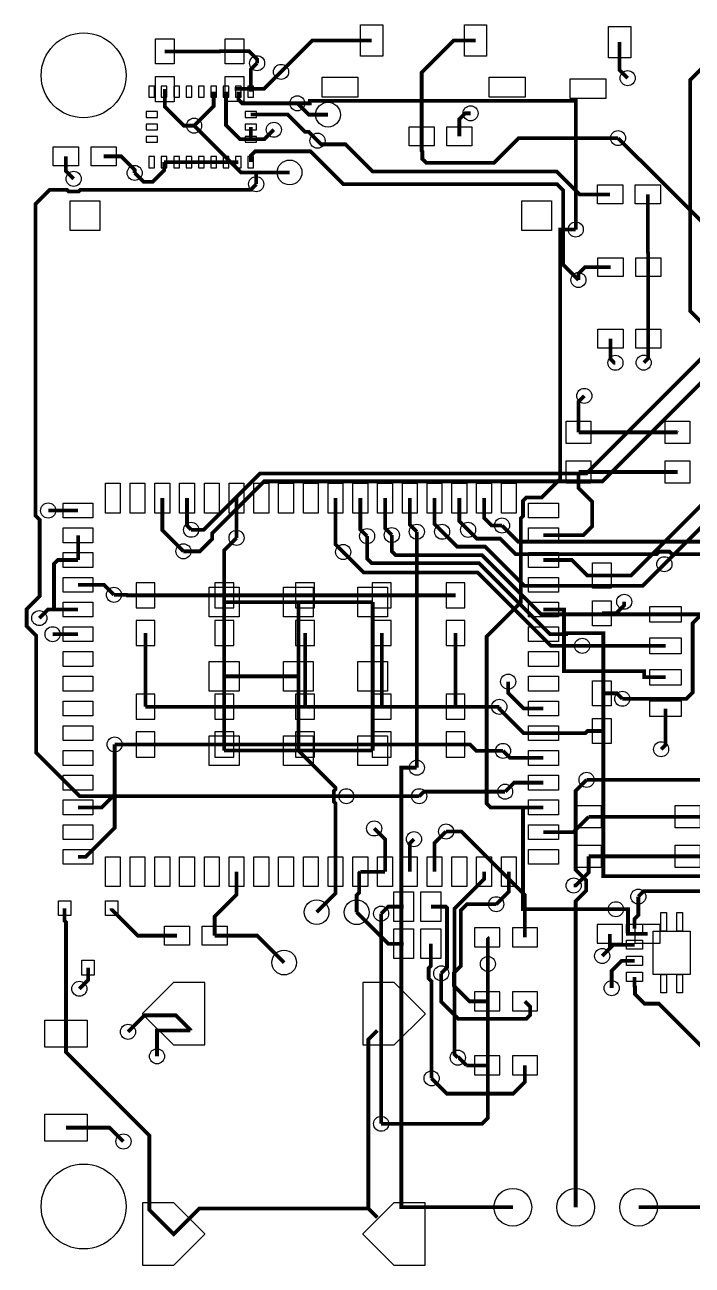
# Model space of a CAD drawing. Extents: x -993 to 993, y -993 to 985.
# Drawn here: x -993 to 68, y -993 to 980 of the extents above; entities that cross this region are included whole.
import ezdxf

# ---------------------------------------------------------------- set-up
doc = ezdxf.new("R2010")
doc.units = 0
for name, color, linetype in [('ETCH_BOTTOM', 2, 'CONTINUOUS'), ('ETCH_TOP', 80, 'CONTINUOUS'), ('PAD_BOTTOM', 2, 'CONTINUOUS'), ('PAD_TOP', 80, 'CONTINUOUS')]:
    doc.layers.add(name, color=color, linetype=linetype)

msp = doc.modelspace()

# ---------------------------------------------------------------- linework, layer by layer
at = {"layer": 'ETCH_BOTTOM', "const_width": 6}
for points in [[(-624, 919.36), (-634.05, 909.31), (-634.05, 874.19)], [(-724.23, 820.04), (-693.1, 851.17), (-693.1, 874.19)], [(-634.05, 798.4), (-650.91, 798.4), (-673.42, 820.91), (-673.42, 874.19)], [(-653.73, 874.19), (-653.73, 861.62), (-647.73, 855.62), (-580.04, 855.62)], [(-580.04, 855.62), (-560.04, 855.62)], [(-560.04, 855.62), (-540.04, 855.62), (-540.04, 859.67), (-117.15, 859.67), (-117.15, 654.65)], [(-527.93, 796.12), (-542.08, 810.27), (-547.8, 810.27), (-575.31, 837.78), (-634.05, 837.78)], [(-634.05, 798.4), (-634.05, 818.09)], [(-597.35, 813.54), (-612.49, 798.4), (-634.05, 798.4)], [(105.04, 512.98), (105.04, 645.32), (-49.92, 800.28)], [(-112.97, 574.47), (-137.15, 598.65), (-137.15, 717.08), (-147.03, 726.96), (-487.06, 726.96), (-539.19, 779.09), (-627.25, 779.09), (-634.05, 772.29), (-634.05, 761.99)], [(-771.85, 761.99), (-771.85, 748.78), (-790.01, 730.62), (-804.59, 730.62), (-818.74, 744.77)], [(-771.85, 761.99), (-752.16, 761.99)], [(-752.16, 761.99), (-732.48, 761.99)], [(-712.79, 761.99), (-732.48, 761.99)], [(-693.1, 761.99), (-712.79, 761.99)], [(-673.42, 761.99), (-693.1, 761.99)], [(-653.73, 761.99), (-673.42, 761.99)], [(-482.04, -247.13), (-905.97, -247.13), (-975.26, -177.84), (-975.26, 8.19), (-990.45, 23.38), (-990.45, 50.72), (-969.8, 71.37), (-969.8, 192.75), (-976.29, 199.24), (-976.29, 695.64), (-953.94, 717.99), (-926.59, 717.99), (-924.01, 715.41), (-907.43, 715.41), (-904.85, 717.99), (-634.4, 717.99), (-625.43, 726.96)], [(293.41, 633.37), (266.5, 633.37), (-100.5, 266.37), (-619.47, 266.37), (-708.91, 176.93), (-728.91, 176.93)], [(265.46, 594.49), (265.46, 594.1), (-74.62, 254.02), (-612.56, 254.02), (-695.63, 170.95), (-695.63, 161.98), (-714.93, 142.68), (-741.2, 142.68)], [(-288.41, 176.87), (-274.26, 162.72), (-237.47, 162.72), (-212.77, 138.02), (11.45, 138.02), (15.5, 142.07), (32.08, 142.07), (36.13, 138.02), (166.41, 138.02), (166.41, -86.26)], [(-234.52, 183.69), (-208.78, 157.95), (186.41, 157.95), (186.41, -356), (391.69, -356)], [(-449.02, 166.79), (-449.02, 130.78), (-441.87, 123.63), (-271.05, 123.63), (-158.21, 10.79), (-132.64, 10.79), (-132.64, 12.24), (-73.36, 12.24), (-73.36, -374.19), (341.62, -374.19), (341.62, -445.51), (560.59, -445.51)], [(82.96, 42.4), (-172.27, 42.4), (-266.37, 136.5), (-403.76, 136.5), (-409.76, 142.5), (-409.76, 168.48)], [(23.79, 122.07), (-10.4, 87.88), (-199.3, 87.88), (-261.44, 150.02), (-306.02, 150.02), (-329.81, 173.81)], [(-106.86, -7.76), (-156.64, -7.76), (-273.21, 108.81), (-454.35, 108.81), (-487.11, 141.57)], [(-851.63, 73.45), (-831.63, 73.45), (-830.82, 72.64), (-801.58, 72.64)], [(-676.26, 72.64), (-801.58, 72.64)], [(-547.69, 72.64), (-676.26, 72.64)], [(-425.75, 72.64), (-547.69, 72.64)], [(-308.36, 72.64), (-425.75, 72.64)], [(-43.16, -92.04), (58.76, -92.04), (68.81, -81.99), (68.81, 28.25), (82.96, 42.4)], [(-801.58, 12.64), (-801.58, -104.68)], [(-676.26, -104.68), (-676.26, 12.64)], [(-547.69, 12.64), (-547.69, -104.68)], [(-425.75, -104.68), (-425.75, 12.64)], [(-308.36, -104.68), (-308.36, 12.64)], [(-801.58, -104.68), (-676.26, -104.68)], [(-547.69, -104.68), (-676.26, -104.68)], [(-547.69, -104.68), (-425.75, -104.68)], [(-425.75, -104.68), (-308.36, -104.68)], [(-308.36, -104.68), (-285.36, -104.68), (-285.26, -104.78), (-238.81, -104.78)], [(-850.56, -164.68), (-801.58, -164.68)], [(-676.26, -164.68), (-801.58, -164.68)], [(-676.26, -164.68), (-547.69, -164.68)], [(-547.69, -164.68), (-425.75, -164.68)], [(-425.75, -164.68), (-308.36, -164.68)], [(-308.36, -164.68), (-285.36, -164.68), (-275.06, -174.98), (-232.96, -174.98)], [(-217.26, -901.16), (-394.53, -901.16), (-394.53, -201.67), (-369.98, -201.67)], [(-229.58, -239.85), (-358.93, -239.85), (-366.21, -247.13)], [(-117.26, -901.16), (-117.26, -414.26), (-100.51, -397.51), (-100.51, -380.93), (-117.26, -364.18), (-117.26, -238.25), (-100.01, -221)], [(-323.44, -303.29), (-298.93, -303.29), (-198.02, -404.2), (-198.02, -471.64)], [(-17.68, -406.9), (-8.97, -398.19), (105.17, -398.19), (184.99, -478.01), (184.99, -506.74)], [(-426.79, -433.94), (-426.79, -768.3)], [(-258.02, -573.43), (-286.02, -573.43), (-311.01, -548.44), (-311.01, -528.24), (-300.04, -517.27), (-300.04, -428.87), (-290.16, -418.99), (-243.73, -418.99)], [(-3.02, -466.18), (-34.02, -466.18), (-34.02, -426.9), (-53.37, -426.9)], [(-256.88, -514.02), (-256.88, -472.78), (-258.02, -471.64)], [(-75.14, -501.28), (-63.02, -489.16), (-63.02, -466.18)], [(-198.02, -573.43), (-189.8, -581.65), (-189.8, -595.38), (-195.8, -601.38), (-303.81, -601.38), (-331.11, -574.08), (-331.11, -528.97)], [(-304.72, -663.13), (-303.29, -663.13), (-290.94, -675.48)], [(-346.45, -696.02), (-322.01, -720.46), (-216.97, -720.46), (-198.02, -701.51), (-198.02, -675.48)], [(-290.99, -675.48), (-290.94, -675.48)], [(-290.94, -675.48), (-258.02, -675.48)]]:
    msp.add_lwpolyline(points, dxfattribs=at)
at = {"layer": 'ETCH_TOP', "const_width": 6}
for points in [[(-585.91, 905.58), (-535.99, 955.5), (-442, 955.5)], [(-276.64, 955.5), (-311.22, 955.5), (-362.28, 904.44), (-362.28, 803.14)], [(-75.66, 104.1), (-29.41, 104.1), (89.15, 222.66), (89.15, 500.58), (64.61, 525.12), (64.61, 892.45), (117.91, 945.75), (117.91, 953.03)], [(-34.58, 895.57), (-47.45, 908.44), (-47.45, 953.03)], [(-659.88, 938.44), (-682.88, 938.44), (-683.14, 938.18), (-770.77, 938.18)], [(-624, 919.36), (-624, 925.56), (-636.88, 938.44), (-659.88, 938.44)], [(-659.88, 878.44), (-613.05, 878.44), (-585.91, 905.58)], [(-770.77, 878.18), (-770.77, 850.18), (-740.63, 820.04), (-724.23, 820.04)], [(-539.85, 837.46), (-541.88, 837.46), (-560.04, 855.62)], [(-511.16, 837.46), (-539.85, 837.46)], [(-302.28, 803.14), (-302.28, 830.6), (-293.21, 839.67), (-284.44, 839.67)], [(-624.26, 745.55), (-649.74, 745.55), (-724.23, 820.04)], [(-527.93, 796.12), (-522.08, 790.27), (-483.47, 790.27), (-440.12, 746.92), (-147.62, 746.92), (-111.28, 710.58), (-62.5, 710.58)], [(-362.28, 803.14), (-362.28, 780.14), (-361.27, 779.13), (-361.27, 767.02), (-355.27, 761.02), (-247.13, 761.02), (-207.87, 800.28), (-49.92, 800.28)], [(-915.72, 735.41), (-928.17, 747.86), (-928.17, 771.16)], [(-818.74, 744.77), (-818.74, 749.73), (-840.17, 771.16), (-868.17, 771.16)], [(-625.43, 726.96), (-625.43, 744.38), (-624.26, 745.55)], [(-572.39, 745.55), (-624.26, 745.55)], [(-1.85, 594.75), (-1.85, 617.75), (-2.5, 618.4), (-2.5, 710.58)], [(-201.13, -264.91), (-252.81, -264.91), (-258.81, -258.91), (-258.81, 7.3), (-204.62, 61.49), (-204.62, 194.93), (-201.13, 198.42), (-201.13, 223.07), (-195.86, 228.34), (-171.21, 228.34), (-141.89, 257.66), (-141.89, 654.65), (-117.15, 654.65)], [(-112.97, 574.47), (-112.97, 584.48), (-102.7, 594.75), (-61.85, 594.75)], [(-1.85, 481), (-1.85, 594.75)], [(105.04, 512.98), (105.04, 492.98), (101.16, 489.1), (101.16, 242.86), (101.15, 242.85), (101.15, 199.43), (23.79, 122.07)], [(-54.08, 442.65), (-55.85, 442.65), (-61.85, 448.65), (-61.85, 481)], [(-9.1, 442.91), (-1.85, 450.16), (-1.85, 481)], [(-103.61, 390), (-112.8, 380.81), (-112.8, 331.93)], [(-112.8, 331.93), (44.68, 331.93)], [(45.27, 331.34), (44.68, 331.93)], [(-112.8, 268.93), (-112.8, 243.21), (-91.13, 221.54), (-91.13, 182.52), (-105.49, 168.16), (-168.51, 168.16)], [(44.68, 268.93), (-112.8, 268.93)], [(-100.01, -221), (98.65, -221), (104.65, -215), (104.65, 185.95), (113.15, 194.45), (113.15, 209.22), (127.27, 223.34), (127.27, 249.55)], [(-741.2, 142.68), (-774.81, 176.29), (-774.81, 227.22)], [(-735.44, 227.22), (-735.44, 183.46), (-728.91, 176.93)], [(-656.7, 164), (-656.7, 227.22)], [(-499.22, 227.22), (-499.22, 153.68), (-487.11, 141.57)], [(-459.85, 227.22), (-459.85, 177.62), (-449.02, 166.79)], [(-420.48, 227.22), (-420.48, 179.2), (-409.76, 168.48)], [(-381.11, 227.22), (-381.11, 184.94), (-369.98, 173.81)], [(-341.74, 227.22), (-341.74, 185.74), (-329.81, 173.81)], [(-302.37, 227.22), (-302.37, 190.83), (-288.41, 176.87)], [(-263, 227.22), (-263, 195.6), (-251.09, 183.69), (-234.52, 183.69)], [(-908.67, 207.53), (-956.29, 207.53)], [(-908.67, 168.16), (-908.67, 128.79)], [(-676.39, 61.86), (-676.39, 144.31), (-656.7, 164)], [(-369.98, -201.67), (-369.98, 173.81)], [(-944.97, 50.05), (-946.96, 52.04), (-946.96, 122.79), (-940.96, 128.79), (-908.67, 128.79)], [(-168.51, 128.79), (-123.35, 128.79), (-98.66, 104.1), (-75.66, 104.1)], [(-851.63, 73.45), (-867.6, 89.42), (-908.67, 89.42)], [(-676.39, -56.25), (-676.39, 61.86)], [(-676.39, 61.86), (-558.28, 61.86)], [(-440.16, 61.86), (-558.28, 61.86)], [(-558.28, 61.86), (-558.28, -56.25)], [(-440.16, 61.86), (-440.16, -56.25)], [(-75.66, 44.1), (-52.66, 44.1), (-40.04, 56.72), (-40.04, 62.4)], [(-970.45, 36.4), (-956.8, 50.05), (-944.97, 50.05)], [(-944.97, 50.05), (-908.67, 50.05)], [(25.61, -57.76), (-8.39, -57.76), (-8.39, -48.26), (-135.89, -48.26), (-135.89, 50.05), (-168.51, 50.05)], [(82.96, 42.4), (58.77, 42.4), (58.61, 42.24), (25.61, 42.24)], [(-908.67, 10.68), (-949.29, 10.68)], [(25.61, -7.76), (-106.86, -7.76)], [(-676.39, -56.25), (-558.28, -56.25)], [(-676.39, -56.25), (-676.39, -174.36)], [(-558.28, -56.25), (-558.28, -174.36)], [(-440.16, -56.25), (-440.16, -174.36)], [(-224.64, -64.74), (-224.64, -82.92), (-200.13, -107.43), (-168.51, -107.43)], [(-75.66, -83.36), (-51.84, -83.36), (-43.16, -92.04)], [(-238.81, -104.78), (-238.81, -108.12), (-200.13, -146.8), (-168.51, -146.8)], [(18.59, -172.38), (25.61, -165.36), (25.61, -107.76)], [(-168.51, -146.8), (-102.1, -146.8), (-98.66, -143.36), (-75.66, -143.36)], [(-850.56, -244.5), (-850.56, -164.68)], [(-558.28, -174.36), (-676.39, -174.36)], [(-499.22, -367.27), (-499.22, -258.24), (-502.04, -255.42), (-502.04, -238.84), (-499.22, -236.02), (-499.22, -233.42), (-558.28, -174.36)], [(-558.28, -174.36), (-440.16, -174.36)], [(-232.96, -174.98), (-221.77, -186.17), (-168.51, -186.17)], [(-168.51, -225.54), (-215.27, -225.54), (-229.58, -239.85)], [(-908.67, -343.65), (-896.86, -343.65), (-850.56, -297.35), (-850.56, -244.5)], [(-908.67, -264.91), (-870.97, -264.91), (-850.56, -244.5)], [(-366.21, -247.13), (-482.04, -247.13)], [(-201.13, -264.91), (-201.13, -426.9), (-53.37, -426.9)], [(-168.51, -264.91), (-201.13, -264.91)], [(-437.84, -298.35), (-420.48, -315.71), (-420.48, -367.27)], [(-168.51, -304.28), (-121.24, -304.28), (-96.68, -279.72)], [(60.8, -279.72), (-96.68, -279.72)], [(60.8, -279.72), (117.2, -279.72), (119.87, -282.39), (142.87, -282.39)], [(-374.53, -315.38), (-381.11, -321.96), (-381.11, -367.27)], [(-323.44, -303.29), (-341.74, -321.59), (-341.74, -367.27)], [(-120.51, -389.22), (-117.46, -389.22), (-96.68, -368.44), (-96.68, -342.72)], [(60.8, -342.72), (-96.68, -342.72)], [(142.87, -342.39), (119.87, -342.39), (119.54, -342.72), (60.8, -342.72)], [(-691.5, -469.04), (-691.5, -438.52), (-656.7, -403.72), (-656.7, -367.27)], [(-499.22, -367.27), (-499.22, -401.46), (-529.36, -431.6)], [(-465.66, -431.73), (-465.66, -404.56), (-461.63, -400.53), (-461.63, -369.05), (-459.85, -367.27)], [(-459.85, -367.27), (-420.48, -367.27)], [(-304.72, -663.13), (-309.92, -657.93), (-309.92, -426), (-263, -379.08), (-263, -367.27)], [(-223.63, -367.27), (-223.63, -398.89), (-243.73, -418.99)], [(-17.68, -406.9), (-17.68, -436.64), (-23.57, -442.53), (-23.57, -457.82)], [(-927.94, -624.86), (-927.94, -447.42), (-930.24, -445.12), (-930.24, -425.31)], [(-751.5, -469.04), (-813.67, -469.04), (-855.44, -427.27), (-855.44, -425.31)], [(-465.66, -431.73), (-415.46, -481.93), (-390.98, -481.93)], [(-390.98, -422.87), (-415.72, -422.87), (-426.79, -433.94)], [(-331.11, -528.97), (-321.92, -519.78), (-321.92, -424.88), (-323.93, -422.87), (-347.68, -422.87)], [(-691.5, -469.04), (-623.74, -469.04), (-580.97, -511.81)], [(-346.45, -696.02), (-346.45, -541.92), (-351.11, -537.26), (-351.11, -520.68), (-347.68, -517.25), (-347.68, -481.93)], [(-75.14, -501.28), (-57.27, -483.41), (-23.57, -483.41)], [(-256.88, -514.02), (-256.88, -759.2), (-265.98, -768.3), (-426.79, -768.3)], [(-60.06, -552.5), (-60.06, -524.7), (-44.37, -509.01), (-23.57, -509.01)], [(-892.84, -519.79), (-892.84, -539.6), (-906.7, -553.46)], [(-23.57, -534.6), (-23.57, -549.89), (-23.01, -550.45), (-23.01, -562.25), (-8.06, -577.2), (14.82, -577.2), (172.77, -735.15)], [(-730.19, -619.86), (-730.19, -618.95), (-753.35, -595.79), (-803.14, -595.79), (-829.4, -622.05)], [(-730.19, -917.26), (-756.71, -943.78), (-795.47, -905.02), (-795.47, -786.99), (-927.94, -654.52), (-927.94, -624.86)], [(-730.19, -619.86), (-783.22, -619.86), (-783.22, -660.96)], [(-447.01, -903.04), (-447.01, -634.08), (-432.79, -619.86)], [(-836.55, -796.51), (-858.6, -774.46), (-927.94, -774.46)], [(137.28, -844.74), (80.86, -901.16), (-17.26, -901.16)], [(-447.01, -903.04), (-715.97, -903.04), (-730.19, -917.26)], [(-447.01, -903.04), (-432.79, -917.26)]]:
    msp.add_lwpolyline(points, dxfattribs=at)
at = {"layer": 'PAD_BOTTOM'}
for points in [[(-796.060155, 865.330079), (-787.000155, 865.329921), (-786.999845, 883.049921), (-796.059845, 883.050079)], [(-776.380155, 865.330079), (-767.320155, 865.329921), (-767.319845, 883.049921), (-776.379845, 883.050079)], [(-756.690155, 865.330079), (-747.630155, 865.329921), (-747.629845, 883.049921), (-756.689845, 883.050079)], [(-737.010155, 865.330079), (-727.950155, 865.329921), (-727.949845, 883.049921), (-737.009845, 883.050079)], [(-717.320155, 865.330079), (-708.260155, 865.329921), (-708.259845, 883.049921), (-717.319845, 883.050079)], [(-697.630155, 865.330079), (-688.570155, 865.329921), (-688.569845, 883.049921), (-697.629845, 883.050079)], [(-677.950155, 865.330079), (-668.890155, 865.329921), (-668.889845, 883.049921), (-677.949845, 883.050079)], [(-658.260155, 865.330079), (-649.200155, 865.329921), (-649.199845, 883.049921), (-658.259845, 883.050079)], [(-638.580155, 865.330079), (-629.520155, 865.329921), (-629.519845, 883.049921), (-638.579845, 883.050079)], [(-782.670079, 833.249845), (-782.669921, 842.309845), (-800.389921, 842.310155), (-800.390079, 833.250155)], [(-625.190079, 833.249845), (-625.189921, 842.309845), (-642.909921, 842.310155), (-642.910079, 833.250155)], [(-782.670079, 813.559845), (-782.669921, 822.619845), (-800.389921, 822.620155), (-800.390079, 813.560155)], [(-625.190079, 813.559845), (-625.189921, 822.619845), (-642.909921, 822.620155), (-642.910079, 813.560155)], [(-782.670079, 793.869845), (-782.669921, 802.929845), (-800.389921, 802.930155), (-800.390079, 793.870155)], [(-625.190079, 793.869845), (-625.189921, 802.929845), (-642.909921, 802.930155), (-642.910079, 793.870155)], [(-796.060155, 753.130079), (-787.000155, 753.129921), (-786.999845, 770.849921), (-796.059845, 770.850079)], [(-776.380155, 753.130079), (-767.320155, 753.129921), (-767.319845, 770.849921), (-776.379845, 770.850079)], [(-756.690155, 753.130079), (-747.630155, 753.129921), (-747.629845, 770.849921), (-756.689845, 770.850079)], [(-737.010155, 753.130079), (-727.950155, 753.129921), (-727.949845, 770.849921), (-737.009845, 770.850079)], [(-717.320155, 753.130079), (-708.260155, 753.129921), (-708.259845, 770.849921), (-717.319845, 770.850079)], [(-697.630155, 753.130079), (-688.570155, 753.129921), (-688.569845, 770.849921), (-697.629845, 770.850079)], [(-677.950155, 753.130079), (-668.890155, 753.129921), (-668.889845, 770.849921), (-677.949845, 770.850079)], [(-658.260155, 753.130079), (-649.200155, 753.129921), (-649.199845, 770.849921), (-658.259845, 770.850079)], [(-638.580155, 753.130079), (-629.520155, 753.129921), (-629.519845, 770.849921), (-638.579845, 770.850079)], [(-816.580349, 52.640262), (-786.580349, 52.639738), (-786.579651, 92.639738), (-816.579651, 92.640262)], [(-691.26, 52.64), (-661.26, 52.64), (-661.26, 92.64), (-691.26, 92.64)], [(-532.689651, 92.639738), (-562.689651, 92.640262), (-562.690349, 52.640262), (-532.690349, 52.639738)], [(-410.749651, 92.639738), (-440.749651, 92.640262), (-440.750349, 52.640262), (-410.750349, 52.639738)], [(-323.360349, 52.640262), (-293.360349, 52.639738), (-293.359651, 92.639738), (-323.359651, 92.640262)], [(-816.580349, -7.359738), (-786.580349, -7.360262), (-786.579651, 32.639738), (-816.579651, 32.640262)], [(-691.26, -7.36), (-661.26, -7.36), (-661.26, 32.64), (-691.26, 32.64)], [(-532.689651, 32.639738), (-562.689651, 32.640262), (-562.690349, -7.359738), (-532.690349, -7.360262)], [(-410.749651, 32.639738), (-440.749651, 32.640262), (-440.750349, -7.359738), (-410.750349, -7.360262)], [(-323.360349, -7.359738), (-293.360349, -7.360262), (-293.359651, 32.639738), (-323.359651, 32.640262)], [(-786.58, -84.68), (-816.58, -84.68), (-816.58, -124.68), (-786.58, -124.68)], [(-661.259651, -84.680262), (-691.259651, -84.679738), (-691.260349, -124.679738), (-661.260349, -124.680262)], [(-562.69, -124.68), (-532.69, -124.68), (-532.69, -84.68), (-562.69, -84.68)], [(-440.75, -124.68), (-410.75, -124.68), (-410.75, -84.68), (-440.75, -84.68)], [(-293.359651, -84.680262), (-323.359651, -84.679738), (-323.360349, -124.679738), (-293.360349, -124.680262)], [(-786.58, -144.68), (-816.58, -144.68), (-816.58, -184.68), (-786.58, -184.68)], [(-661.259651, -144.680262), (-691.259651, -144.679738), (-691.260349, -184.679738), (-661.260349, -184.680262)], [(-562.69, -184.68), (-532.69, -184.68), (-532.69, -144.68), (-562.69, -144.68)], [(-440.75, -184.68), (-410.75, -184.68), (-410.75, -144.68), (-440.75, -144.68)], [(-293.359651, -144.680262), (-323.359651, -144.679738), (-323.360349, -184.679738), (-293.360349, -184.680262)], [(-83.02, -451.18), (-83.02, -481.18), (-43.02, -481.18), (-43.02, -451.18)], [(-23.02, -451.18), (-23.02, -481.18), (16.98, -481.18), (16.98, -451.18)], [(-278.02, -456.64), (-278.02, -486.64), (-238.02, -486.64), (-238.02, -456.64)], [(-218.02, -456.64), (-218.02, -486.64), (-178.02, -486.64), (-178.02, -456.64)], [(-278.02, -558.43), (-278.02, -588.43), (-238.02, -588.43), (-238.02, -558.43)], [(-218.02, -558.43), (-218.02, -588.43), (-178.02, -588.43), (-178.02, -558.43)], [(-278.02, -660.48), (-278.02, -690.48), (-238.02, -690.48), (-238.02, -660.48)], [(-218.02, -660.48), (-218.02, -690.48), (-178.02, -690.48), (-178.02, -660.48)]]:
    msp.add_lwpolyline(points, close=True, dxfattribs=at)
for centre, radius in [((-900, 900), 67.5), ((-624, 919.36), 12), ((-585.91, 905.58), 12), ((-34.58, 895.57), 12), ((-560.04, 855.62), 12), ((-284.44, 839.67), 12), ((-724.23, 820.04), 12), ((-597.35, 813.54), 12), ((-49.92, 800.28), 12), ((-527.93, 796.12), 12), ((-818.74, 744.77), 12), ((-915.72, 735.41), 12), ((-625.43, 726.96), 12), ((-117.15, 654.65), 12), ((-112.97, 574.47), 12), ((-54.08, 442.65), 12), ((-9.1, 442.91), 12), ((-103.61, 390), 12), ((-956.29, 207.53), 12), ((-728.91, 176.93), 12), ((-449.02, 166.79), 12), ((-409.76, 168.48), 12), ((-369.98, 173.81), 12), ((-329.81, 173.81), 12), ((-288.41, 176.87), 12), ((-234.52, 183.69), 12), ((-656.7, 164), 12), ((-741.2, 142.68), 12), ((-487.11, 141.57), 12), ((23.79, 122.07), 12), ((-851.63, 73.45), 12), ((-40.04, 62.4), 12), ((-970.45, 36.4), 12), ((-949.29, 10.68), 12), ((-106.86, -7.76), 12), ((-224.64, -64.74), 12), ((-238.81, -104.78), 12), ((-43.16, -92.04), 12), ((-850.56, -164.68), 12), ((-232.96, -174.98), 12), ((18.59, -172.38), 12), ((-369.98, -201.67), 12), ((-100.01, -221), 12), ((-482.04, -247.13), 12), ((-366.21, -247.13), 12), ((-229.58, -239.85), 12), ((-437.84, -298.35), 12), ((-323.44, -303.29), 12), ((-374.53, -315.38), 12), ((-120.51, -389.22), 12), ((-243.73, -418.99), 12), ((-17.68, -406.9), 12), ((-426.79, -433.94), 12), ((-53.37, -426.9), 12), ((-75.14, -501.28), 12), ((-256.88, -514.02), 12), ((-331.11, -528.97), 12), ((-906.7, -553.46), 12), ((-60.06, -552.5), 12), ((-829.4, -622.05), 12), ((-783.22, -660.96), 12), ((-304.72, -663.13), 12), ((-346.45, -696.02), 12), ((-426.79, -768.3), 12), ((-836.55, -796.51), 12), ((-900, -900), 67.5), ((-217.26, -901.16), 30), ((-117.26, -901.16), 30), ((-17.26, -901.16), 30)]:
    msp.add_circle(centre, radius, dxfattribs=at)
at = {"layer": 'PAD_TOP'}
for points in [[(-459.72, 930.5), (-459.72, 980.5), (-424.29, 980.5), (-424.29, 930.5)], [(-294.36, 930.5), (-294.36, 980.5), (-258.93, 980.5), (-258.93, 930.5)], [(-65.17, 928.03), (-65.17, 978.03), (-29.74, 978.03), (-29.74, 928.03)], [(-785.769651, 958.180262), (-755.769651, 958.179738), (-755.770349, 918.179738), (-785.770349, 918.180262)], [(-674.88, 958.44), (-644.88, 958.44), (-644.88, 918.44), (-674.88, 918.44)], [(-785.769651, 898.180262), (-755.769651, 898.179738), (-755.770349, 858.179738), (-785.770349, 858.180262)], [(-674.88, 898.44), (-644.88, 898.44), (-644.88, 858.44), (-674.88, 858.44)], [(-520.74, 865.54), (-520.74, 897.04), (-463.65, 897.04), (-463.65, 865.54)], [(-255, 865.54), (-255, 897.04), (-197.91, 897.04), (-197.91, 865.54)], [(-126.19, 863.07), (-126.19, 894.57), (-69.1, 894.57), (-69.1, 863.07)], [(-342.28, 818.14), (-342.28, 788.14), (-382.28, 788.14), (-382.28, 818.14)], [(-282.28, 818.14), (-282.28, 788.14), (-322.28, 788.14), (-322.28, 818.14)], [(-948.170262, 756.160349), (-948.169738, 786.160349), (-908.169738, 786.159651), (-908.170262, 756.159651)], [(-888.170262, 756.160349), (-888.169738, 786.160349), (-848.169738, 786.159651), (-848.170262, 756.159651)], [(-82.5, 695.58), (-82.5, 725.58), (-42.5, 725.58), (-42.5, 695.58)], [(-22.5, 695.58), (-22.5, 725.58), (17.5, 725.58), (17.5, 695.58)], [(-921.27, 700.45), (-874.03, 700.45), (-874.03, 653.21), (-921.27, 653.21)], [(-203.15, 700.45), (-155.91, 700.45), (-155.91, 653.21), (-203.15, 653.21)], [(-81.85, 579.75), (-81.85, 609.75), (-41.85, 609.75), (-41.85, 579.75)], [(-21.85, 579.75), (-21.85, 609.75), (18.15, 609.75), (18.15, 579.75)], [(-81.85, 466), (-81.85, 496), (-41.85, 496), (-41.85, 466)], [(-21.85, 466), (-21.85, 496), (18.15, 496), (18.15, 466)], [(-132.49, 314.21), (-132.49, 349.64), (-93.12, 349.64), (-93.12, 314.21)], [(24.99, 314.21), (24.99, 349.64), (64.36, 349.64), (64.36, 314.21)], [(-132.49, 251.21), (-132.49, 286.64), (-93.12, 286.64), (-93.12, 251.21)], [(24.99, 251.21), (24.99, 286.64), (64.36, 286.64), (64.36, 251.21)], [(-865.36, 203.6), (-865.36, 250.84), (-841.74, 250.84), (-841.74, 203.6)], [(-825.99, 203.6), (-825.99, 250.84), (-802.37, 250.84), (-802.37, 203.6)], [(-786.62, 203.6), (-786.62, 250.84), (-763, 250.84), (-763, 203.6)], [(-747.25, 203.6), (-747.25, 250.84), (-723.63, 250.84), (-723.63, 203.6)], [(-707.88, 203.6), (-707.88, 250.84), (-684.26, 250.84), (-684.26, 203.6)], [(-668.51, 203.6), (-668.51, 250.84), (-644.89, 250.84), (-644.89, 203.6)], [(-629.14, 203.6), (-629.14, 250.84), (-605.52, 250.84), (-605.52, 203.6)], [(-589.77, 203.6), (-589.77, 250.84), (-566.15, 250.84), (-566.15, 203.6)], [(-550.4, 203.6), (-550.4, 250.84), (-526.78, 250.84), (-526.78, 203.6)], [(-511.03, 203.6), (-511.03, 250.84), (-487.41, 250.84), (-487.41, 203.6)], [(-471.66, 203.6), (-471.66, 250.84), (-448.04, 250.84), (-448.04, 203.6)], [(-432.29, 203.6), (-432.29, 250.84), (-408.67, 250.84), (-408.67, 203.6)], [(-392.92, 203.6), (-392.92, 250.84), (-369.3, 250.84), (-369.3, 203.6)], [(-353.55, 203.6), (-353.55, 250.84), (-329.93, 250.84), (-329.93, 203.6)], [(-314.18, 203.6), (-314.18, 250.84), (-290.56, 250.84), (-290.56, 203.6)], [(-274.81, 203.6), (-274.81, 250.84), (-251.19, 250.84), (-251.19, 203.6)], [(-235.44, 203.6), (-235.44, 250.84), (-211.82, 250.84), (-211.82, 203.6)], [(-932.29, 219.34), (-885.05, 219.34), (-885.05, 195.72), (-932.29, 195.72)], [(-192.13, 219.34), (-144.89, 219.34), (-144.89, 195.72), (-192.13, 195.72)], [(-932.29, 179.97), (-885.05, 179.97), (-885.05, 156.35), (-932.29, 156.35)], [(-192.13, 179.97), (-144.89, 179.97), (-144.89, 156.35), (-192.13, 156.35)], [(-932.29, 140.6), (-885.05, 140.6), (-885.05, 116.98), (-932.29, 116.98)], [(-192.13, 140.6), (-144.89, 140.6), (-144.89, 116.98), (-192.13, 116.98)], [(-60.660349, 84.099738), (-90.660349, 84.100262), (-90.659651, 124.100262), (-60.659651, 124.099738)], [(-932.29, 101.23), (-885.05, 101.23), (-885.05, 77.61), (-932.29, 77.61)], [(-192.13, 101.23), (-144.89, 101.23), (-144.89, 77.61), (-192.13, 77.61)], [(-700.01, 85.48), (-652.77, 85.48), (-652.77, 38.24), (-700.01, 38.24)], [(-581.9, 85.48), (-534.66, 85.48), (-534.66, 38.24), (-581.9, 38.24)], [(-463.78, 85.48), (-416.54, 85.48), (-416.54, 38.24), (-463.78, 38.24)], [(-932.29, 61.86), (-885.05, 61.86), (-885.05, 38.24), (-932.29, 38.24)], [(-192.13, 61.86), (-144.89, 61.86), (-144.89, 38.24), (-192.13, 38.24)], [(-60.660349, 24.099738), (-90.660349, 24.100262), (-90.659651, 64.100262), (-60.659651, 64.099738)], [(0.61, 29.74), (0.61, 54.74), (50.61, 54.74), (50.61, 29.74)], [(-932.29, 22.49), (-885.05, 22.49), (-885.05, -1.13), (-932.29, -1.13)], [(-192.13, 22.49), (-144.89, 22.49), (-144.89, -1.13), (-192.13, -1.13)], [(0.61, -20.26), (0.61, 4.74), (50.61, 4.74), (50.61, -20.26)], [(-932.29, -16.88), (-885.05, -16.88), (-885.05, -40.5), (-932.29, -40.5)], [(-192.13, -16.88), (-144.89, -16.88), (-144.89, -40.5), (-192.13, -40.5)], [(-700.01, -32.63), (-652.77, -32.63), (-652.77, -79.87), (-700.01, -79.87)], [(-581.9, -32.63), (-534.66, -32.63), (-534.66, -79.87), (-581.9, -79.87)], [(-463.78, -32.63), (-416.54, -32.63), (-416.54, -79.87), (-463.78, -79.87)], [(-932.29, -56.25), (-885.05, -56.25), (-885.05, -79.87), (-932.29, -79.87)], [(-192.13, -56.25), (-144.89, -56.25), (-144.89, -79.87), (-192.13, -79.87)], [(0.61, -70.26), (0.61, -45.26), (50.61, -45.26), (50.61, -70.26)], [(-60.66, -103.36), (-90.66, -103.36), (-90.66, -63.36), (-60.66, -63.36)], [(-932.29, -95.62), (-885.05, -95.62), (-885.05, -119.24), (-932.29, -119.24)], [(-192.13, -95.62), (-144.89, -95.62), (-144.89, -119.24), (-192.13, -119.24)], [(0.61, -120.26), (0.61, -95.26), (50.61, -95.26), (50.61, -120.26)], [(-932.29, -134.99), (-885.05, -134.99), (-885.05, -158.61), (-932.29, -158.61)], [(-192.13, -134.99), (-144.89, -134.99), (-144.89, -158.61), (-192.13, -158.61)], [(-60.66, -163.36), (-90.66, -163.36), (-90.66, -123.36), (-60.66, -123.36)], [(-700.01, -150.74), (-652.77, -150.74), (-652.77, -197.98), (-700.01, -197.98)], [(-581.9, -150.74), (-534.66, -150.74), (-534.66, -197.98), (-581.9, -197.98)], [(-463.78, -150.74), (-416.54, -150.74), (-416.54, -197.98), (-463.78, -197.98)], [(-932.29, -174.36), (-885.05, -174.36), (-885.05, -197.98), (-932.29, -197.98)], [(-192.13, -174.36), (-144.89, -174.36), (-144.89, -197.98), (-192.13, -197.98)], [(-932.29, -213.73), (-885.05, -213.73), (-885.05, -237.35), (-932.29, -237.35)], [(-192.13, -213.73), (-144.89, -213.73), (-144.89, -237.35), (-192.13, -237.35)], [(-932.29, -253.1), (-885.05, -253.1), (-885.05, -276.72), (-932.29, -276.72)], [(-192.13, -253.1), (-144.89, -253.1), (-144.89, -276.72), (-192.13, -276.72)], [(-116.37, -297.44), (-116.37, -262.01), (-77, -262.01), (-77, -297.44)], [(41.11, -297.44), (41.11, -262.01), (80.48, -262.01), (80.48, -297.44)], [(-932.29, -292.47), (-885.05, -292.47), (-885.05, -316.09), (-932.29, -316.09)], [(-192.13, -292.47), (-144.89, -292.47), (-144.89, -316.09), (-192.13, -316.09)], [(-932.29, -331.84), (-885.05, -331.84), (-885.05, -355.46), (-932.29, -355.46)], [(-192.13, -331.84), (-144.89, -331.84), (-144.89, -355.46), (-192.13, -355.46)], [(-116.37, -360.44), (-116.37, -325.01), (-77, -325.01), (-77, -360.44)], [(41.11, -360.44), (41.11, -325.01), (80.48, -325.01), (80.48, -360.44)], [(-865.36, -390.89), (-865.36, -343.65), (-841.74, -343.65), (-841.74, -390.89)], [(-825.99, -390.89), (-825.99, -343.65), (-802.37, -343.65), (-802.37, -390.89)], [(-786.62, -390.89), (-786.62, -343.65), (-763, -343.65), (-763, -390.89)], [(-747.25, -390.89), (-747.25, -343.65), (-723.63, -343.65), (-723.63, -390.89)], [(-707.88, -390.89), (-707.88, -343.65), (-684.26, -343.65), (-684.26, -390.89)], [(-668.51, -390.89), (-668.51, -343.65), (-644.89, -343.65), (-644.89, -390.89)], [(-629.14, -390.89), (-629.14, -343.65), (-605.52, -343.65), (-605.52, -390.89)], [(-589.77, -390.89), (-589.77, -343.65), (-566.15, -343.65), (-566.15, -390.89)], [(-550.4, -390.89), (-550.4, -343.65), (-526.78, -343.65), (-526.78, -390.89)], [(-511.03, -390.89), (-511.03, -343.65), (-487.41, -343.65), (-487.41, -390.89)], [(-471.66, -390.89), (-471.66, -343.65), (-448.04, -343.65), (-448.04, -390.89)], [(-432.29, -390.89), (-432.29, -343.65), (-408.67, -343.65), (-408.67, -390.89)], [(-392.92, -390.89), (-392.92, -343.65), (-369.3, -343.65), (-369.3, -390.89)], [(-353.55, -390.89), (-353.55, -343.65), (-329.93, -343.65), (-329.93, -390.89)], [(-314.18, -390.89), (-314.18, -343.65), (-290.56, -343.65), (-290.56, -390.89)], [(-274.81, -390.89), (-274.81, -343.65), (-251.19, -343.65), (-251.19, -390.89)], [(-235.44, -390.89), (-235.44, -343.65), (-211.82, -343.65), (-211.82, -390.89)], [(-920.395, -413.5), (-920.395, -437.12), (-940.085, -437.12), (-940.085, -413.5)], [(-845.595, -413.5), (-845.595, -437.12), (-865.285, -437.12), (-865.285, -413.5)], [(-375.23, -446.49), (-406.73, -446.49), (-406.73, -399.25), (-375.23, -399.25)], [(-331.93, -446.49), (-363.43, -446.49), (-363.43, -399.25), (-331.93, -399.25)], [(18.16, -432.235), (27.22, -432.235), (27.22, -461.765), (18.16, -461.765)], [(43.76, -432.235), (52.82, -432.235), (52.82, -461.765), (43.76, -461.765)], [(-10.775, -450.535), (-10.775, -465.105), (-36.365, -465.105), (-36.365, -450.535)], [(-731.499738, -454.040349), (-731.500262, -484.040349), (-771.500262, -484.039651), (-771.499738, -454.039651)], [(-671.499738, -454.040349), (-671.500262, -484.040349), (-711.500262, -484.039651), (-711.499738, -454.039651)], [(-375.23, -505.55), (-406.73, -505.55), (-406.73, -458.31), (-375.23, -458.31)], [(-331.93, -505.55), (-363.43, -505.55), (-363.43, -458.31), (-331.93, -458.31)], [(5.96, -461.76), (65.02, -461.76), (65.02, -530.66), (5.96, -530.66)], [(-10.775, -476.125), (-10.775, -490.695), (-36.365, -490.695), (-36.365, -476.125)], [(-902.69, -531.6), (-902.69, -507.98), (-883, -507.98), (-883, -531.6)], [(-10.775, -501.725), (-10.775, -516.295), (-36.365, -516.295), (-36.365, -501.725)], [(-10.775, -527.315), (-10.775, -541.885), (-36.365, -541.885), (-36.365, -527.315)], [(18.16, -530.655), (27.22, -530.655), (27.22, -560.185), (18.16, -560.185)], [(43.76, -530.655), (52.82, -530.655), (52.82, -560.185), (43.76, -560.185)], [(-806.32, -592.94), (-806.31, -593.73), (-757.11, -642.95), (-707.11, -642.94), (-707.11, -543.74), (-757.1, -543.74)], [(-356.66, -593.74), (-356.67, -592.95), (-405.87, -543.73), (-455.87, -543.74), (-455.87, -642.94), (-405.88, -642.94)], [(-894.475, -646.515), (-961.405, -646.515), (-961.405, -603.205), (-894.475, -603.205)], [(-894.475, -796.115), (-961.405, -796.115), (-961.405, -752.805), (-894.475, -752.805)], [(-707.1, -944.18), (-707.11, -943.39), (-756.31, -894.17), (-806.31, -894.18), (-806.31, -993.38), (-756.32, -993.38)], [(-455.88, -943.38), (-455.87, -944.17), (-406.67, -993.39), (-356.67, -993.38), (-356.67, -894.18), (-406.66, -894.18)]]:
    msp.add_lwpolyline(points, close=True, dxfattribs=at)
for centre, radius in [((-900, 900), 67.5), ((-624, 919.36), 12), ((-585.91, 905.58), 12), ((-34.58, 895.57), 12), ((-560.04, 855.62), 12), ((-511.16, 837.46), 19.685), ((-284.44, 839.67), 12), ((-724.23, 820.04), 12), ((-597.35, 813.54), 12), ((-49.92, 800.28), 12), ((-527.93, 796.12), 12), ((-818.74, 744.77), 12), ((-572.39, 745.55), 19.685), ((-915.72, 735.41), 12), ((-625.43, 726.96), 12), ((-117.15, 654.65), 12), ((-112.97, 574.47), 12), ((-54.08, 442.65), 12), ((-9.1, 442.91), 12), ((-103.61, 390), 12), ((-956.29, 207.53), 12), ((-728.91, 176.93), 12), ((-449.02, 166.79), 12), ((-409.76, 168.48), 12), ((-369.98, 173.81), 12), ((-329.81, 173.81), 12), ((-288.41, 176.87), 12), ((-234.52, 183.69), 12), ((-656.7, 164), 12), ((-741.2, 142.68), 12), ((-487.11, 141.57), 12), ((23.79, 122.07), 12), ((-851.63, 73.45), 12), ((-40.04, 62.4), 12), ((-970.45, 36.4), 12), ((-949.29, 10.68), 12), ((-106.86, -7.76), 12), ((-224.64, -64.74), 12), ((-238.81, -104.78), 12), ((-43.16, -92.04), 12), ((-850.56, -164.68), 12), ((-232.96, -174.98), 12), ((18.59, -172.38), 12), ((-369.98, -201.67), 12), ((-100.01, -221), 12), ((-482.04, -247.13), 12), ((-366.21, -247.13), 12), ((-229.58, -239.85), 12), ((-437.84, -298.35), 12), ((-323.44, -303.29), 12), ((-374.53, -315.38), 12), ((-120.51, -389.22), 12), ((-529.36, -431.6), 19.685), ((-465.66, -431.73), 19.685), ((-243.73, -418.99), 12), ((-17.68, -406.9), 12), ((-426.79, -433.94), 12), ((-53.37, -426.9), 12), ((-580.97, -511.81), 19.685), ((-75.14, -501.28), 12), ((-256.88, -514.02), 12), ((-331.11, -528.97), 12), ((-906.7, -553.46), 12), ((-60.06, -552.5), 12), ((-829.4, -622.05), 12), ((-783.22, -660.96), 12), ((-304.72, -663.13), 12), ((-346.45, -696.02), 12), ((-426.79, -768.3), 12), ((-836.55, -796.51), 12), ((-900, -900), 67.5), ((-217.26, -901.16), 30), ((-117.26, -901.16), 30), ((-17.26, -901.16), 30)]:
    msp.add_circle(centre, radius, dxfattribs=at)

doc.saveas('drawing.dxf')
